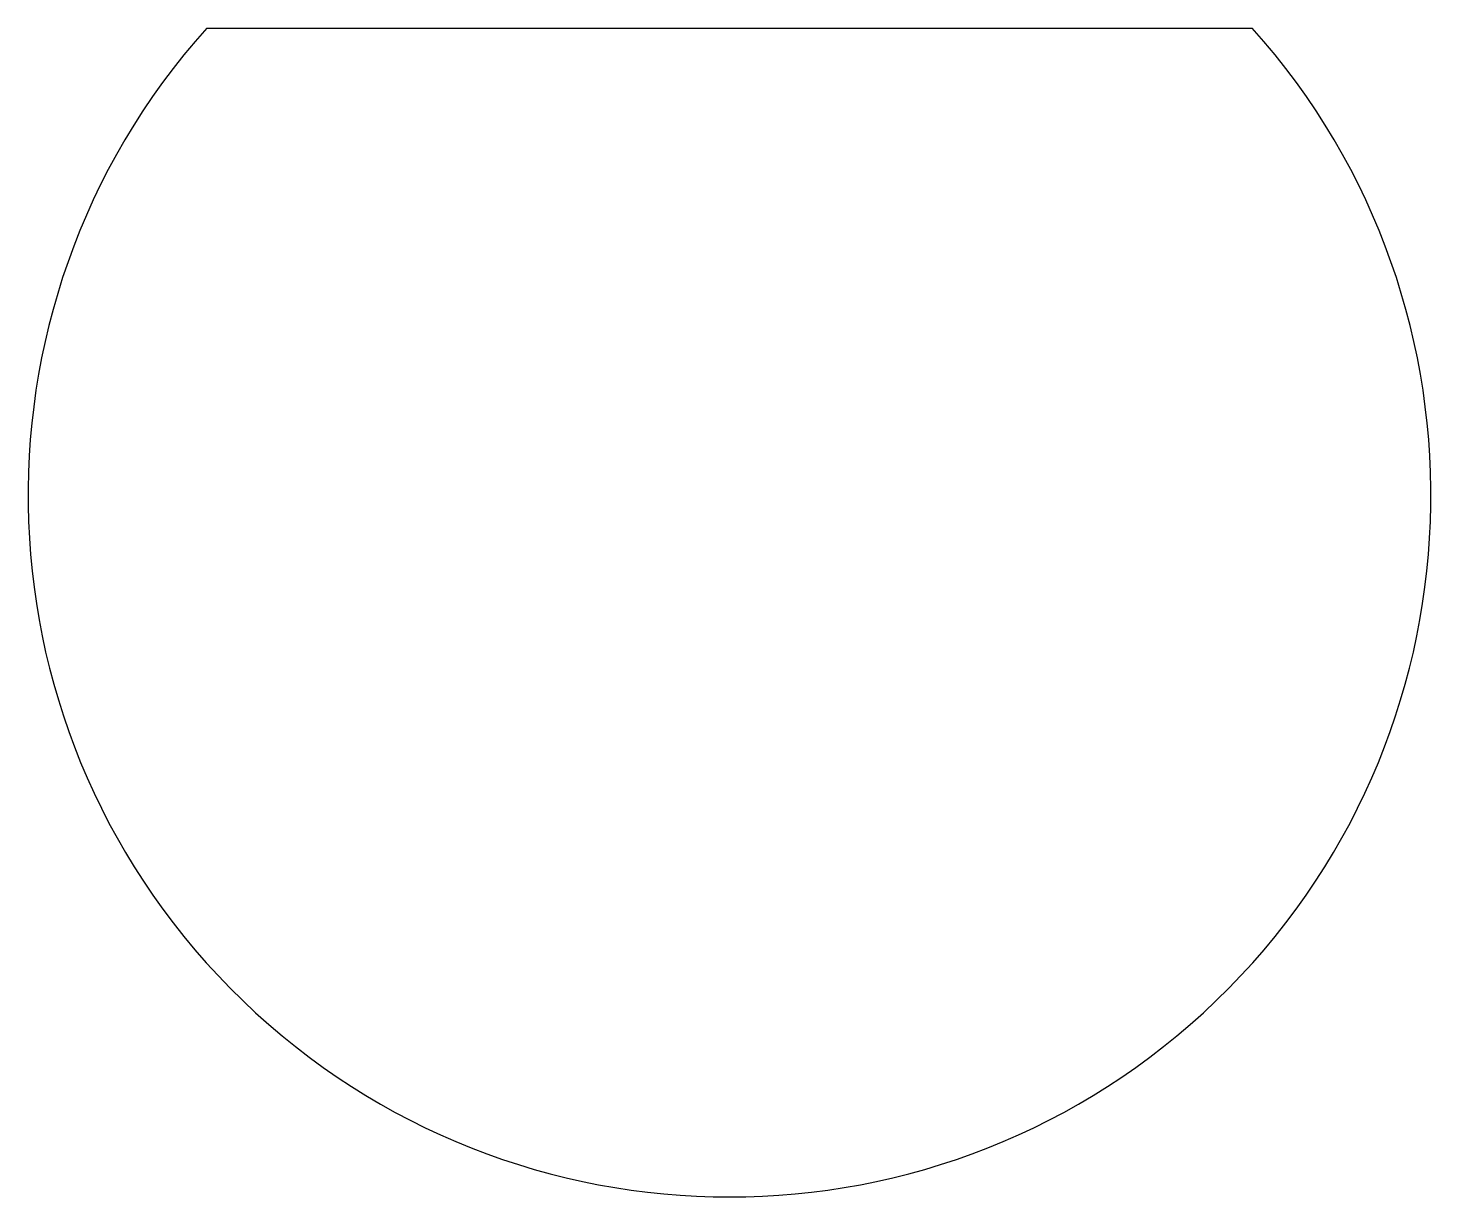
# Model space of a CAD drawing. Extents: x -90 to 90, y -90 to 60.
import ezdxf

# ---------------------------------------------------------------- set-up
doc = ezdxf.new("R2010")
doc.units = 0
doc.header["$MEASUREMENT"] = 0
doc.layers.add('MODELSKETCH_VISIBLE', color=7, linetype='CONTINUOUS')

msp = doc.modelspace()

# ---------------------------------------------------------------- linework, layer by layer
at = {"layer": 'MODELSKETCH_VISIBLE'}
msp.add_line((-67.08, 60), (67.08, 60), dxfattribs=at)
msp.add_arc((0, 0), 90, 138.1897, 41.8103, dxfattribs=at)

doc.saveas('drawing.dxf')
